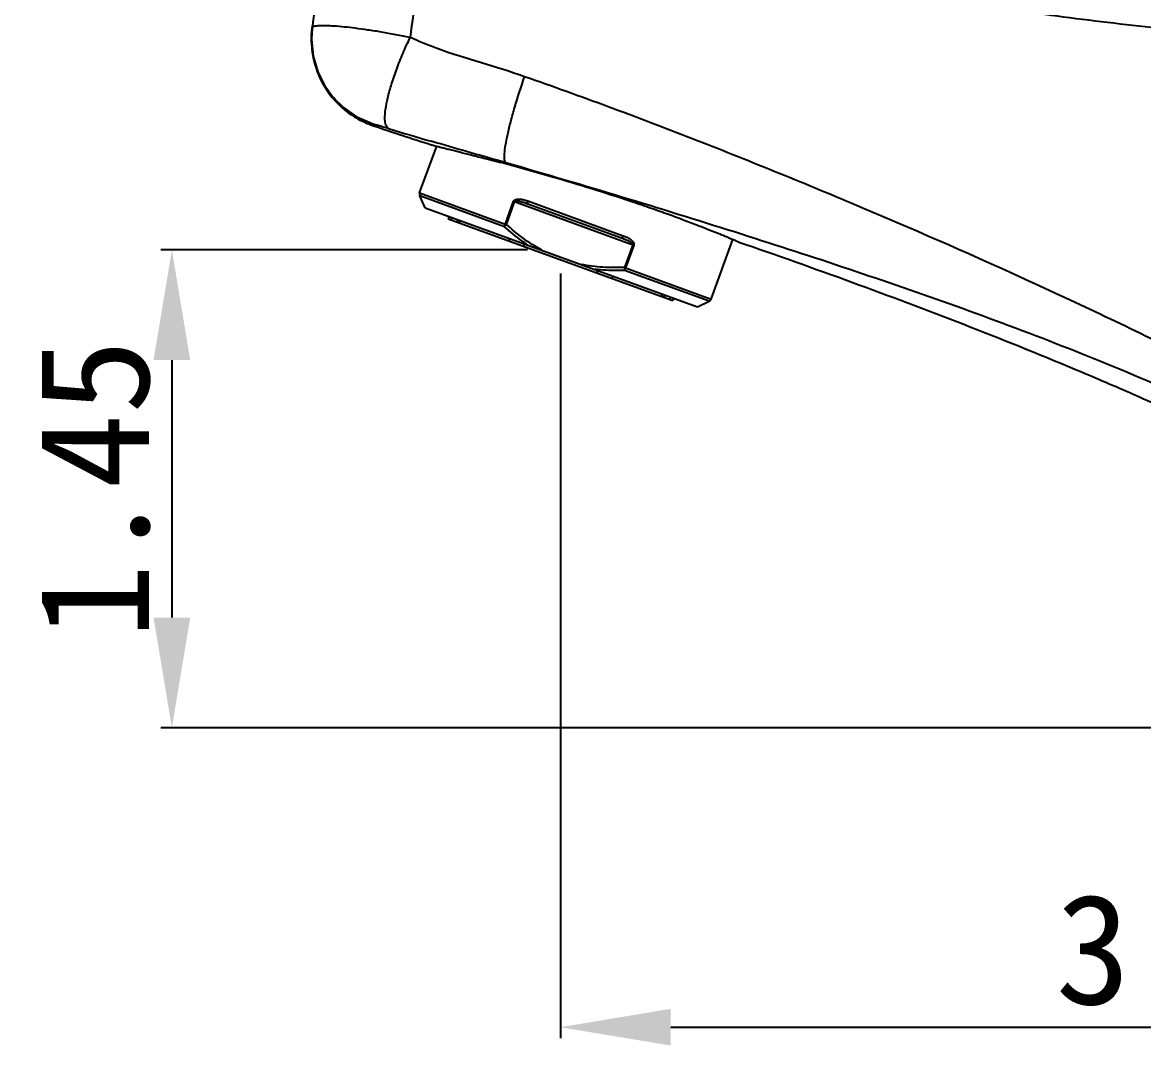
# Model space of a CAD drawing. Header units: millimetres. Extents: x 3495 to 4455, y 26793 to 27144.
# Drawn here: x 4087.1 to 4173.6, y 26981.2 to 27060.1 of the extents above; entities that cross this region are included whole.
import ezdxf

# ---------------------------------------------------------------- set-up
doc = ezdxf.new("R2010")
doc.units = ezdxf.units.MM
doc.styles.get("Standard").update_dxf_attribs({"font": ''})
doc.styles.get('Standard').set_extended_font_data('SimSun')
doc.dimstyles.new('副本 ISO-25-2bei', dxfattribs={"dimscale": 1.7, "dimtxt": 5, "dimasz": 5, "dimexe": 0.5, "dimexo": 0.625, "dimgap": 1, "dimtad": 1, "dimlfac": 0.0393, "dimdsep": 46, "dimtxsty": 'Standard', "dimcen": 2.5, "dimclrd": 1, "dimclre": 1, "dimclrt": 3, "dimadec": 0, "dimazin": 0, "dimtfac": 1, "dimtmove": 0, "dimatfit": 3, "dimfxl": 0, "dimarcsym": 0})

# ---------------------------------------------------------------- blocks, each defined once
blk = doc.blocks.new('*D16')
at = {"color": 1, "lineweight": -2, "transparency": 16777216}
for p, q in [((4126.047, 27042.552), (4097.757, 27042.552)), ((4098.607, 27034.052), (4098.607, 27014.191)), ((4203.456, 27005.691), (4097.757, 27005.691))]:
    blk.add_line(p, q, dxfattribs=at)
at = {"color": 1, "transparency": 16777216}
for points in [[(4097.191, 27034.052), (4100.024, 27034.052), (4098.607, 27042.552)], [(4097.191, 27014.191), (4100.024, 27014.191), (4098.607, 27005.691)]]:
    blk.add_solid(points, dxfattribs=at)
at = {"layer": 'Defpoints', "color": 0, "transparency": 16777216}
for p in [(4127.109, 27042.552), (4098.607, 27005.691), (4204.518, 27005.691)]:
    blk.add_point(p, dxfattribs=at)
at = {"color": 3, "transparency": 16777216, "insert": (4092.657, 27024.121), "char_height": 8.5, "attachment_point": 5, "rotation": 90}
blk.add_mtext('1.45', dxfattribs=at)
blk = doc.blocks.new('*D17')
at = {"color": 1, "lineweight": -2, "transparency": 16777216}
for p, q in [((4128.579, 27040.743), (4128.579, 26981.739)), ((4228.078, 27004.13), (4228.078, 26981.739)), ((4137.079, 26982.589), (4219.578, 26982.589))]:
    blk.add_line(p, q, dxfattribs=at)
at = {"color": 1, "transparency": 16777216}
for points in [[(4137.079, 26984.006), (4137.079, 26981.173), (4128.579, 26982.589)], [(4219.578, 26984.006), (4219.578, 26981.173), (4228.078, 26982.589)]]:
    blk.add_solid(points, dxfattribs=at)
at = {"layer": 'Defpoints', "color": 0, "transparency": 16777216}
for p in [(4128.579, 27041.805), (4228.078, 27005.193), (4228.078, 26982.589)]:
    blk.add_point(p, dxfattribs=at)
at = {"color": 3, "transparency": 16777216, "insert": (4178.328, 26988.539), "char_height": 8.5, "attachment_point": 5}
blk.add_mtext('3.91', dxfattribs=at)

msp = doc.modelspace()

# ---------------------------------------------------------------- linework, layer by layer
for points, knots in [([(4110.726, 27069.946), (4110.62, 27069.104), (4110.514, 27068.26), (4110.407, 27067.418), (4110.407, 27067.418), (4110.088, 27064.894), (4109.77, 27062.369), (4109.453, 27059.844)], [0, 0, 0, 0, 0.5, 0.5, 0.5, 0.5, 1, 1, 1, 1]), ([(4118.176, 27068.229), (4118.077, 27067.454), (4117.978, 27066.68), (4117.879, 27065.906), (4117.879, 27065.906), (4117.582, 27063.587), (4117.286, 27061.267), (4116.99, 27058.948)], [0, 0, 0, 0, 0.5, 0.5, 0.5, 0.5, 1, 1, 1, 1]), ([(4182.9, 27058.892), (4181.602, 27058.967), (4180.306, 27059.074), (4179.011, 27059.195), (4179.011, 27059.195), (4177.717, 27059.316), (4176.424, 27059.45), (4175.132, 27059.592), (4175.132, 27059.592), (4173.84, 27059.732), (4172.549, 27059.879), (4171.258, 27060.034), (4171.258, 27060.034), (4169.967, 27060.187), (4168.677, 27060.349), (4167.389, 27060.516), (4167.389, 27060.516), (4164.81, 27060.85), (4162.236, 27061.21), (4159.664, 27061.587), (4159.664, 27061.587), (4157.092, 27061.964), (4154.523, 27062.358), (4151.955, 27062.76), (4151.955, 27062.76), (4149.386, 27063.16), (4146.82, 27063.567), (4144.252, 27063.975), (4144.252, 27063.975), (4141.686, 27064.383), (4139.119, 27064.791), (4136.552, 27065.198), (4136.552, 27065.198), (4133.984, 27065.604), (4131.417, 27066.009), (4128.848, 27066.404), (4128.848, 27066.404), (4126.278, 27066.8), (4123.707, 27067.187), (4121.15, 27067.648)], [0, 0, 0, 0, 0.1, 0.1, 0.1, 0.1, 0.2, 0.2, 0.2, 0.2, 0.3, 0.3, 0.3, 0.3, 0.4, 0.4, 0.4, 0.4, 0.5, 0.5, 0.5, 0.5, 0.6, 0.6, 0.6, 0.6, 0.7, 0.7, 0.7, 0.7, 0.8, 0.8, 0.8, 0.8, 0.9, 0.9, 0.9, 0.9, 1, 1, 1, 1]), ([(4112.826, 27052.836), (4112.248, 27053.172), (4111.717, 27053.597), (4111.258, 27054.089), (4111.258, 27054.089), (4110.798, 27054.581), (4110.41, 27055.14), (4110.111, 27055.743), (4110.111, 27055.743), (4109.811, 27056.346), (4109.598, 27056.993), (4109.482, 27057.656), (4109.482, 27057.656), (4109.368, 27058.319), (4109.35, 27058.998), (4109.43, 27059.663)], [0, 0, 0, 0, 0.25, 0.25, 0.25, 0.25, 0.5, 0.5, 0.5, 0.5, 0.75, 0.75, 0.75, 0.75, 1, 1, 1, 1]), ([(4109.43, 27059.663), (4109.43, 27059.663), (4109.38, 27058.823), (4109.38, 27058.823), (4109.38, 27058.823), (4109.38, 27058.823), (4109.508, 27057.502), (4109.508, 27057.502), (4109.508, 27057.502), (4109.508, 27057.502), (4109.862, 27056.291), (4109.862, 27056.291), (4109.862, 27056.291), (4109.862, 27056.291), (4110.396, 27055.217), (4110.396, 27055.217), (4110.396, 27055.217), (4110.396, 27055.217), (4111.066, 27054.298), (4111.066, 27054.298), (4111.066, 27054.298), (4111.066, 27054.298), (4111.835, 27053.536), (4111.835, 27053.536), (4111.835, 27053.536), (4111.835, 27053.536), (4112.656, 27052.938), (4112.656, 27052.938)], [0, 0, 0, 0, 0.142857, 0.142857, 0.142857, 0.142857, 0.285714, 0.285714, 0.285714, 0.285714, 0.428571, 0.428571, 0.428571, 0.428571, 0.571429, 0.571429, 0.571429, 0.571429, 0.714286, 0.714286, 0.714286, 0.714286, 0.857143, 0.857143, 0.857143, 0.857143, 1, 1, 1, 1]), ([(4109.408, 27059.356), (4109.408, 27059.361), (4109.404, 27059.366), (4109.398, 27059.366), (4109.398, 27059.366), (4109.393, 27059.366), (4109.388, 27059.361), (4109.388, 27059.356), (4109.388, 27059.356), (4109.388, 27059.351), (4109.393, 27059.346), (4109.398, 27059.346), (4109.398, 27059.346), (4109.404, 27059.346), (4109.408, 27059.351), (4109.408, 27059.356)], [0, 0, 0, 0, 0.25, 0.25, 0.25, 0.25, 0.5, 0.5, 0.5, 0.5, 0.75, 0.75, 0.75, 0.75, 1, 1, 1, 1]), ([(4109.95, 27059.838), (4109.843, 27059.832), (4109.734, 27059.823), (4109.628, 27059.802), (4109.628, 27059.802), (4109.593, 27059.795), (4109.558, 27059.787), (4109.524, 27059.774), (4109.524, 27059.774), (4109.501, 27059.766), (4109.478, 27059.755), (4109.459, 27059.739)], [0, 0, 0, 0, 0.333333, 0.333333, 0.333333, 0.333333, 0.666667, 0.666667, 0.666667, 0.666667, 1, 1, 1, 1]), ([(4116.99, 27058.948), (4116.252, 27059.087), (4115.513, 27059.228), (4114.772, 27059.351), (4114.772, 27059.351), (4114.424, 27059.41), (4114.075, 27059.464), (4113.726, 27059.516), (4113.726, 27059.516), (4113.401, 27059.564), (4113.075, 27059.611), (4112.75, 27059.652), (4112.75, 27059.652), (4112.199, 27059.722), (4111.645, 27059.779), (4111.09, 27059.817), (4111.09, 27059.817), (4110.711, 27059.843), (4110.33, 27059.861), (4109.95, 27059.838)], [0, 0, 0, 0, 0.2, 0.2, 0.2, 0.2, 0.4, 0.4, 0.4, 0.4, 0.6, 0.6, 0.6, 0.6, 0.8, 0.8, 0.8, 0.8, 1, 1, 1, 1]), ([(4115.324, 27051.912), (4115.226, 27051.961), (4115.161, 27052.065), (4115.12, 27052.17), (4115.12, 27052.17), (4115.093, 27052.242), (4115.076, 27052.315), (4115.065, 27052.389), (4115.065, 27052.389), (4115.051, 27052.481), (4115.044, 27052.574), (4115.041, 27052.667), (4115.041, 27052.667), (4115.035, 27052.906), (4115.056, 27053.145), (4115.089, 27053.382), (4115.089, 27053.382), (4115.132, 27053.686), (4115.192, 27053.986), (4115.261, 27054.285), (4115.261, 27054.285), (4115.345, 27054.639), (4115.444, 27054.991), (4115.553, 27055.339), (4115.553, 27055.339), (4115.674, 27055.73), (4115.807, 27056.116), (4115.949, 27056.5), (4115.949, 27056.5), (4116.101, 27056.91), (4116.263, 27057.317), (4116.435, 27057.72), (4116.435, 27057.72), (4116.611, 27058.133), (4116.796, 27058.542), (4116.99, 27058.948)], [0, 0, 0, 0, 0.111111, 0.111111, 0.111111, 0.111111, 0.222222, 0.222222, 0.222222, 0.222222, 0.333333, 0.333333, 0.333333, 0.333333, 0.444444, 0.444444, 0.444444, 0.444444, 0.555556, 0.555556, 0.555556, 0.555556, 0.666667, 0.666667, 0.666667, 0.666667, 0.777778, 0.777778, 0.777778, 0.777778, 0.888889, 0.888889, 0.888889, 0.888889, 1, 1, 1, 1]), ([(4125.812, 27055.916), (4123.61, 27056.688), (4121.34, 27057.26), (4119.147, 27058.059), (4119.147, 27058.059), (4118.416, 27058.325), (4117.694, 27058.617), (4116.99, 27058.948)], [0, 0, 0, 0, 0.5, 0.5, 0.5, 0.5, 1, 1, 1, 1]), ([(4124.365, 27049.269), (4124.339, 27049.292), (4124.322, 27049.324), (4124.309, 27049.357), (4124.309, 27049.357), (4124.29, 27049.403), (4124.28, 27049.452), (4124.273, 27049.501), (4124.273, 27049.501), (4124.252, 27049.652), (4124.256, 27049.806), (4124.267, 27049.959), (4124.267, 27049.959), (4124.282, 27050.182), (4124.312, 27050.404), (4124.346, 27050.624), (4124.346, 27050.624), (4124.391, 27050.907), (4124.448, 27051.189), (4124.508, 27051.47), (4124.508, 27051.47), (4124.582, 27051.802), (4124.661, 27052.133), (4124.747, 27052.462), (4124.747, 27052.462), (4124.843, 27052.831), (4124.946, 27053.198), (4125.053, 27053.563), (4125.053, 27053.563), (4125.285, 27054.354), (4125.54, 27055.138), (4125.814, 27055.915)], [0, 0, 0, 0, 0.125, 0.125, 0.125, 0.125, 0.25, 0.25, 0.25, 0.25, 0.375, 0.375, 0.375, 0.375, 0.5, 0.5, 0.5, 0.5, 0.625, 0.625, 0.625, 0.625, 0.75, 0.75, 0.75, 0.75, 0.875, 0.875, 0.875, 0.875, 1, 1, 1, 1]), ([(4176.392, 27034.577), (4172.294, 27036.626), (4168.151, 27038.585), (4163.981, 27040.482), (4163.981, 27040.482), (4159.814, 27042.377), (4155.618, 27044.211), (4151.4, 27045.989), (4151.4, 27045.989), (4149.291, 27046.877), (4147.177, 27047.752), (4145.057, 27048.613), (4145.057, 27048.613), (4142.938, 27049.474), (4140.813, 27050.322), (4138.682, 27051.152), (4138.682, 27051.152), (4136.551, 27051.983), (4134.413, 27052.796), (4132.268, 27053.59), (4132.268, 27053.59), (4130.123, 27054.384), (4127.97, 27055.159), (4125.812, 27055.916)], [0, 0, 0, 0, 0.166667, 0.166667, 0.166667, 0.166667, 0.333333, 0.333333, 0.333333, 0.333333, 0.5, 0.5, 0.5, 0.5, 0.666667, 0.666667, 0.666667, 0.666667, 0.833333, 0.833333, 0.833333, 0.833333, 1, 1, 1, 1]), ([(4113.794, 27052.267), (4113.794, 27052.267), (4114.023, 27052.182), (4114.023, 27052.182), (4114.023, 27052.182), (4114.023, 27052.182), (4114.089, 27052.158), (4114.089, 27052.158)], [0, 0, 0, 0, 0.5, 0.5, 0.5, 0.5, 1, 1, 1, 1]), ([(4114.196, 27052.227), (4114.214, 27052.217), (4114.231, 27052.206), (4114.248, 27052.195), (4114.248, 27052.195), (4114.259, 27052.187), (4114.27, 27052.179), (4114.28, 27052.171), (4114.28, 27052.171), (4114.288, 27052.165), (4114.294, 27052.159), (4114.301, 27052.153), (4114.301, 27052.153), (4114.306, 27052.149), (4114.31, 27052.146), (4114.313, 27052.14), (4114.313, 27052.14), (4114.314, 27052.137), (4114.315, 27052.133), (4114.314, 27052.131), (4114.314, 27052.131), (4114.312, 27052.128), (4114.309, 27052.127), (4114.305, 27052.126), (4114.305, 27052.126), (4114.3, 27052.124), (4114.294, 27052.123), (4114.289, 27052.123), (4114.289, 27052.123), (4114.282, 27052.123), (4114.274, 27052.123), (4114.267, 27052.124), (4114.267, 27052.124), (4114.249, 27052.126), (4114.23, 27052.128), (4114.212, 27052.132), (4114.212, 27052.132), (4114.193, 27052.135), (4114.174, 27052.139), (4114.155, 27052.143), (4114.155, 27052.143), (4114.132, 27052.148), (4114.111, 27052.152), (4114.089, 27052.158)], [0, 0, 0, 0, 0.090909, 0.090909, 0.090909, 0.090909, 0.181818, 0.181818, 0.181818, 0.181818, 0.272727, 0.272727, 0.272727, 0.272727, 0.363636, 0.363636, 0.363636, 0.363636, 0.454545, 0.454545, 0.454545, 0.454545, 0.545455, 0.545455, 0.545455, 0.545455, 0.636364, 0.636364, 0.636364, 0.636364, 0.727273, 0.727273, 0.727273, 0.727273, 0.818182, 0.818182, 0.818182, 0.818182, 0.909091, 0.909091, 0.909091, 0.909091, 1, 1, 1, 1]), ([(4115.324, 27051.912), (4115.187, 27051.953), (4115.059, 27051.991), (4114.914, 27052.034), (4114.914, 27052.034), (4114.787, 27052.071), (4114.646, 27052.112), (4114.554, 27052.138), (4114.554, 27052.138), (4114.485, 27052.158), (4114.444, 27052.17), (4114.285, 27052.212), (4114.285, 27052.212), (4114.234, 27052.226), (4114.17, 27052.242), (4114.196, 27052.227)], [0, 0, 0, 0, 0.25, 0.25, 0.25, 0.25, 0.5, 0.5, 0.5, 0.5, 0.75, 0.75, 0.75, 0.75, 1, 1, 1, 1]), ([(4118.546, 27050.689), (4118.547, 27050.691), (4118.549, 27050.689), (4118.552, 27050.688), (4118.552, 27050.688), (4118.558, 27050.684), (4118.563, 27050.684), (4118.568, 27050.683), (4118.568, 27050.683), (4118.578, 27050.682), (4118.587, 27050.679), (4118.597, 27050.675), (4118.597, 27050.675), (4118.611, 27050.671), (4118.624, 27050.668), (4118.637, 27050.664), (4118.637, 27050.664), (4118.655, 27050.66), (4118.671, 27050.656), (4118.689, 27050.651), (4118.689, 27050.651), (4118.71, 27050.645), (4118.73, 27050.64), (4118.752, 27050.634), (4118.752, 27050.634), (4118.804, 27050.62), (4118.858, 27050.607), (4118.911, 27050.593), (4118.911, 27050.593), (4118.979, 27050.575), (4119.047, 27050.557), (4119.114, 27050.539), (4119.114, 27050.539), (4119.197, 27050.517), (4119.28, 27050.496), (4119.362, 27050.474), (4119.362, 27050.474), (4119.459, 27050.449), (4119.555, 27050.424), (4119.653, 27050.399), (4119.653, 27050.399), (4119.763, 27050.37), (4119.874, 27050.341), (4119.984, 27050.313), (4119.984, 27050.313), (4120.245, 27050.246), (4120.507, 27050.178), (4120.769, 27050.113), (4120.769, 27050.113), (4121.079, 27050.034), (4121.391, 27049.955), (4121.703, 27049.876), (4121.703, 27049.876), (4122.058, 27049.786), (4122.415, 27049.696), (4122.77, 27049.605), (4122.77, 27049.605), (4123.166, 27049.504), (4123.561, 27049.402), (4123.956, 27049.299)], [0, 0, 0, 0, 0.066667, 0.066667, 0.066667, 0.066667, 0.133333, 0.133333, 0.133333, 0.133333, 0.2, 0.2, 0.2, 0.2, 0.266667, 0.266667, 0.266667, 0.266667, 0.333333, 0.333333, 0.333333, 0.333333, 0.4, 0.4, 0.4, 0.4, 0.466667, 0.466667, 0.466667, 0.466667, 0.533333, 0.533333, 0.533333, 0.533333, 0.6, 0.6, 0.6, 0.6, 0.666667, 0.666667, 0.666667, 0.666667, 0.733333, 0.733333, 0.733333, 0.733333, 0.8, 0.8, 0.8, 0.8, 0.866667, 0.866667, 0.866667, 0.866667, 0.933333, 0.933333, 0.933333, 0.933333, 1, 1, 1, 1]), ([(4125.075, 27049.002), (4126.039, 27048.742), (4127, 27048.474), (4127.959, 27048.197), (4127.959, 27048.197), (4128.975, 27047.903), (4129.988, 27047.6), (4130.999, 27047.286), (4130.999, 27047.286), (4132.001, 27046.974), (4132.999, 27046.653), (4133.994, 27046.32), (4133.994, 27046.32), (4134.468, 27046.161), (4134.941, 27046), (4135.413, 27045.835), (4135.413, 27045.835), (4135.859, 27045.681), (4136.305, 27045.523), (4136.748, 27045.363), (4136.748, 27045.363), (4137.16, 27045.215), (4137.57, 27045.064), (4137.98, 27044.911), (4137.98, 27044.911), (4138.349, 27044.773), (4138.718, 27044.634), (4139.086, 27044.492), (4139.086, 27044.492), (4139.408, 27044.367), (4139.73, 27044.241), (4140.05, 27044.113), (4140.05, 27044.113), (4140.321, 27044.006), (4140.591, 27043.897), (4140.86, 27043.786), (4140.86, 27043.786), (4140.974, 27043.74), (4141.088, 27043.693), (4141.202, 27043.646), (4141.202, 27043.646), (4141.302, 27043.604), (4141.401, 27043.563), (4141.501, 27043.521), (4141.501, 27043.521), (4141.587, 27043.485), (4141.672, 27043.45), (4141.756, 27043.414), (4141.756, 27043.414), (4141.826, 27043.384), (4141.897, 27043.355), (4141.967, 27043.325), (4141.967, 27043.325), (4142.021, 27043.301), (4142.075, 27043.278), (4142.13, 27043.254), (4142.13, 27043.254), (4142.152, 27043.245), (4142.173, 27043.236), (4142.195, 27043.227), (4142.195, 27043.227), (4142.212, 27043.22), (4142.23, 27043.211), (4142.247, 27043.204), (4142.247, 27043.204), (4142.261, 27043.199), (4142.275, 27043.193), (4142.289, 27043.186), (4142.289, 27043.186), (4142.299, 27043.181), (4142.31, 27043.176), (4142.318, 27043.174), (4142.318, 27043.174), (4142.324, 27043.172), (4142.329, 27043.172), (4142.336, 27043.166), (4142.336, 27043.166), (4142.339, 27043.164), (4142.341, 27043.161), (4142.342, 27043.163)], [0, 0, 0, 0, 0.05, 0.05, 0.05, 0.05, 0.1, 0.1, 0.1, 0.1, 0.15, 0.15, 0.15, 0.15, 0.2, 0.2, 0.2, 0.2, 0.25, 0.25, 0.25, 0.25, 0.3, 0.3, 0.3, 0.3, 0.35, 0.35, 0.35, 0.35, 0.4, 0.4, 0.4, 0.4, 0.45, 0.45, 0.45, 0.45, 0.5, 0.5, 0.5, 0.5, 0.55, 0.55, 0.55, 0.55, 0.6, 0.6, 0.6, 0.6, 0.65, 0.65, 0.65, 0.65, 0.7, 0.7, 0.7, 0.7, 0.75, 0.75, 0.75, 0.75, 0.8, 0.8, 0.8, 0.8, 0.85, 0.85, 0.85, 0.85, 0.9, 0.9, 0.9, 0.9, 0.95, 0.95, 0.95, 0.95, 1, 1, 1, 1]), ([(4124.965, 27046.303), (4124.974, 27046.327), (4124.988, 27046.35), (4125.005, 27046.368), (4125.005, 27046.368), (4125.023, 27046.387), (4125.044, 27046.402), (4125.065, 27046.414), (4125.065, 27046.414), (4125.087, 27046.427), (4125.109, 27046.436), (4125.133, 27046.444), (4125.133, 27046.444), (4125.156, 27046.452), (4125.18, 27046.458), (4125.204, 27046.463), (4125.204, 27046.463), (4125.251, 27046.472), (4125.299, 27046.476), (4125.349, 27046.476), (4125.349, 27046.476), (4125.397, 27046.477), (4125.445, 27046.474), (4125.493, 27046.469), (4125.493, 27046.469), (4125.541, 27046.464), (4125.589, 27046.457), (4125.636, 27046.448), (4125.636, 27046.448), (4125.684, 27046.439), (4125.732, 27046.428), (4125.778, 27046.417), (4125.778, 27046.417), (4125.873, 27046.393), (4125.966, 27046.363), (4126.057, 27046.33)], [0, 0, 0, 0, 0.111111, 0.111111, 0.111111, 0.111111, 0.222222, 0.222222, 0.222222, 0.222222, 0.333333, 0.333333, 0.333333, 0.333333, 0.444444, 0.444444, 0.444444, 0.444444, 0.555556, 0.555556, 0.555556, 0.555556, 0.666667, 0.666667, 0.666667, 0.666667, 0.777778, 0.777778, 0.777778, 0.777778, 0.888889, 0.888889, 0.888889, 0.888889, 1, 1, 1, 1]), ([(4125.042, 27046.275), (4125.045, 27046.286), (4125.054, 27046.294), (4125.063, 27046.301), (4125.063, 27046.301), (4125.072, 27046.307), (4125.082, 27046.311), (4125.093, 27046.315), (4125.093, 27046.315), (4125.103, 27046.318), (4125.114, 27046.32), (4125.125, 27046.322), (4125.125, 27046.322), (4125.136, 27046.324), (4125.147, 27046.325), (4125.157, 27046.326), (4125.157, 27046.326), (4125.179, 27046.328), (4125.201, 27046.328), (4125.223, 27046.327), (4125.223, 27046.327), (4125.245, 27046.326), (4125.267, 27046.325), (4125.289, 27046.322), (4125.289, 27046.322), (4125.332, 27046.318), (4125.375, 27046.311), (4125.418, 27046.303), (4125.418, 27046.303), (4125.462, 27046.296), (4125.505, 27046.286), (4125.547, 27046.276), (4125.547, 27046.276), (4125.589, 27046.266), (4125.632, 27046.254), (4125.674, 27046.242), (4125.674, 27046.242), (4125.717, 27046.231), (4125.759, 27046.218), (4125.801, 27046.205), (4125.801, 27046.205), (4125.884, 27046.178), (4125.968, 27046.15), (4126.051, 27046.12)], [0, 0, 0, 0, 0.090909, 0.090909, 0.090909, 0.090909, 0.181818, 0.181818, 0.181818, 0.181818, 0.272727, 0.272727, 0.272727, 0.272727, 0.363636, 0.363636, 0.363636, 0.363636, 0.454545, 0.454545, 0.454545, 0.454545, 0.545455, 0.545455, 0.545455, 0.545455, 0.636364, 0.636364, 0.636364, 0.636364, 0.727273, 0.727273, 0.727273, 0.727273, 0.818182, 0.818182, 0.818182, 0.818182, 0.909091, 0.909091, 0.909091, 0.909091, 1, 1, 1, 1]), ([(4126.057, 27046.33), (4126.049, 27046.306), (4126.041, 27046.281), (4126.036, 27046.256), (4126.036, 27046.256), (4126.032, 27046.235), (4126.028, 27046.212), (4126.027, 27046.191), (4126.027, 27046.191), (4126.027, 27046.182), (4126.027, 27046.173), (4126.028, 27046.164), (4126.028, 27046.164), (4126.029, 27046.157), (4126.03, 27046.15), (4126.032, 27046.143), (4126.032, 27046.143), (4126.036, 27046.134), (4126.041, 27046.124), (4126.051, 27046.12)], [0, 0, 0, 0, 0.2, 0.2, 0.2, 0.2, 0.4, 0.4, 0.4, 0.4, 0.6, 0.6, 0.6, 0.6, 0.8, 0.8, 0.8, 0.8, 1, 1, 1, 1]), ([(4124.324, 27044.546), (4124.308, 27044.511), (4124.296, 27044.475), (4124.285, 27044.438), (4124.285, 27044.438), (4124.277, 27044.406), (4124.27, 27044.374), (4124.268, 27044.341)], [0, 0, 0, 0, 0.5, 0.5, 0.5, 0.5, 1, 1, 1, 1]), ([(4124.268, 27044.341), (4124.284, 27044.366), (4124.302, 27044.391), (4124.321, 27044.416), (4124.321, 27044.416), (4124.343, 27044.446), (4124.366, 27044.476), (4124.39, 27044.505)], [0, 0, 0, 0, 0.5, 0.5, 0.5, 0.5, 1, 1, 1, 1]), ([(4127.109, 27042.552), (4126.618, 27042.82), (4126.148, 27043.124), (4125.697, 27043.456), (4125.697, 27043.456), (4125.246, 27043.788), (4124.817, 27044.148), (4124.405, 27044.526)], [0, 0, 0, 0, 0.5, 0.5, 0.5, 0.5, 1, 1, 1, 1]), ([(4126.064, 27042.932), (4125.905, 27043.037), (4125.749, 27043.146), (4125.595, 27043.258), (4125.595, 27043.258), (4125.132, 27043.593), (4124.691, 27043.957), (4124.268, 27044.341)], [0, 0, 0, 0, 0.5, 0.5, 0.5, 0.5, 1, 1, 1, 1]), ([(4133.421, 27043.651), (4133.412, 27043.627), (4133.402, 27043.603), (4133.39, 27043.581), (4133.39, 27043.581), (4133.379, 27043.561), (4133.368, 27043.542), (4133.354, 27043.524), (4133.354, 27043.524), (4133.348, 27043.518), (4133.343, 27043.511), (4133.337, 27043.505), (4133.337, 27043.505), (4133.331, 27043.5), (4133.326, 27043.495), (4133.319, 27043.491), (4133.319, 27043.491), (4133.311, 27043.486), (4133.3, 27043.482), (4133.291, 27043.485)], [0, 0, 0, 0, 0.2, 0.2, 0.2, 0.2, 0.4, 0.4, 0.4, 0.4, 0.6, 0.6, 0.6, 0.6, 0.8, 0.8, 0.8, 0.8, 1, 1, 1, 1]), ([(4133.421, 27043.651), (4133.512, 27043.618), (4133.603, 27043.58), (4133.691, 27043.538), (4133.691, 27043.538), (4133.734, 27043.517), (4133.777, 27043.495), (4133.82, 27043.47), (4133.82, 27043.47), (4133.862, 27043.447), (4133.903, 27043.421), (4133.943, 27043.395), (4133.943, 27043.395), (4133.982, 27043.367), (4134.021, 27043.338), (4134.058, 27043.307), (4134.058, 27043.307), (4134.095, 27043.275), (4134.129, 27043.241), (4134.16, 27043.204), (4134.16, 27043.204), (4134.175, 27043.185), (4134.189, 27043.165), (4134.203, 27043.144), (4134.203, 27043.144), (4134.215, 27043.123), (4134.227, 27043.101), (4134.235, 27043.077), (4134.235, 27043.077), (4134.244, 27043.054), (4134.25, 27043.029), (4134.252, 27043.004), (4134.252, 27043.004), (4134.252, 27042.979), (4134.249, 27042.952), (4134.241, 27042.928)], [0, 0, 0, 0, 0.111111, 0.111111, 0.111111, 0.111111, 0.222222, 0.222222, 0.222222, 0.222222, 0.333333, 0.333333, 0.333333, 0.333333, 0.444444, 0.444444, 0.444444, 0.444444, 0.555556, 0.555556, 0.555556, 0.555556, 0.666667, 0.666667, 0.666667, 0.666667, 0.777778, 0.777778, 0.777778, 0.777778, 0.888889, 0.888889, 0.888889, 0.888889, 1, 1, 1, 1]), ([(4175.335, 27031.799), (4169.991, 27034.13), (4164.55, 27036.237), (4159.062, 27038.208), (4159.062, 27038.208), (4153.59, 27040.173), (4148.072, 27042.002), (4142.532, 27043.763)], [0, 0, 0, 0, 0.5, 0.5, 0.5, 0.5, 1, 1, 1, 1]), ([(4133.291, 27043.485), (4133.373, 27043.456), (4133.456, 27043.424), (4133.537, 27043.39), (4133.537, 27043.39), (4133.578, 27043.373), (4133.618, 27043.356), (4133.658, 27043.338), (4133.658, 27043.338), (4133.697, 27043.319), (4133.737, 27043.301), (4133.776, 27043.281), (4133.776, 27043.281), (4133.816, 27043.262), (4133.854, 27043.241), (4133.893, 27043.22), (4133.893, 27043.22), (4133.931, 27043.198), (4133.968, 27043.176), (4134.005, 27043.151), (4134.005, 27043.151), (4134.023, 27043.139), (4134.041, 27043.126), (4134.058, 27043.112), (4134.058, 27043.112), (4134.075, 27043.099), (4134.092, 27043.085), (4134.108, 27043.07), (4134.108, 27043.07), (4134.115, 27043.062), (4134.123, 27043.054), (4134.13, 27043.046), (4134.13, 27043.046), (4134.138, 27043.038), (4134.144, 27043.028), (4134.15, 27043.019), (4134.15, 27043.019), (4134.156, 27043.01), (4134.161, 27043), (4134.164, 27042.989), (4134.164, 27042.989), (4134.167, 27042.979), (4134.167, 27042.966), (4134.164, 27042.956)], [0, 0, 0, 0, 0.090909, 0.090909, 0.090909, 0.090909, 0.181818, 0.181818, 0.181818, 0.181818, 0.272727, 0.272727, 0.272727, 0.272727, 0.363636, 0.363636, 0.363636, 0.363636, 0.454545, 0.454545, 0.454545, 0.454545, 0.545455, 0.545455, 0.545455, 0.545455, 0.636364, 0.636364, 0.636364, 0.636364, 0.727273, 0.727273, 0.727273, 0.727273, 0.818182, 0.818182, 0.818182, 0.818182, 0.909091, 0.909091, 0.909091, 0.909091, 1, 1, 1, 1]), ([(4142.342, 27043.163), (4145.254, 27042.161), (4148.156, 27041.129), (4151.047, 27040.07), (4151.047, 27040.07), (4153.936, 27039.014), (4156.816, 27037.93), (4159.682, 27036.815), (4159.682, 27036.815), (4162.549, 27035.7), (4165.404, 27034.553), (4168.24, 27033.364), (4168.24, 27033.364), (4169.661, 27032.768), (4171.078, 27032.162), (4172.489, 27031.543), (4172.489, 27031.543), (4173.903, 27030.923), (4175.312, 27030.292), (4176.716, 27029.648), (4176.716, 27029.648), (4178.124, 27029.004), (4179.527, 27028.347), (4180.92, 27027.669), (4180.92, 27027.669), (4182.313, 27026.992), (4183.695, 27026.292), (4185.059, 27025.556), (4185.059, 27025.556), (4186.418, 27024.823), (4187.759, 27024.054), (4189.069, 27023.235), (4189.069, 27023.235), (4190.375, 27022.419), (4191.651, 27021.553), (4192.884, 27020.629), (4192.884, 27020.629), (4194.12, 27019.702), (4195.313, 27018.715), (4196.443, 27017.66), (4196.443, 27017.66), (4197.576, 27016.601), (4198.647, 27015.473), (4199.624, 27014.268), (4199.624, 27014.268), (4200.602, 27013.06), (4201.487, 27011.774), (4202.233, 27010.409), (4202.233, 27010.409), (4202.989, 27009.026), (4203.604, 27007.562), (4204.039, 27006.052)], [0, 0, 0, 0, 0.076923, 0.076923, 0.076923, 0.076923, 0.153846, 0.153846, 0.153846, 0.153846, 0.230769, 0.230769, 0.230769, 0.230769, 0.307692, 0.307692, 0.307692, 0.307692, 0.384615, 0.384615, 0.384615, 0.384615, 0.461538, 0.461538, 0.461538, 0.461538, 0.538462, 0.538462, 0.538462, 0.538462, 0.615385, 0.615385, 0.615385, 0.615385, 0.692308, 0.692308, 0.692308, 0.692308, 0.769231, 0.769231, 0.769231, 0.769231, 0.846154, 0.846154, 0.846154, 0.846154, 0.923077, 0.923077, 0.923077, 0.923077, 1, 1, 1, 1]), ([(4128.589, 27041.805), (4128.589, 27041.81), (4128.585, 27041.814), (4128.579, 27041.814), (4128.579, 27041.814), (4128.574, 27041.814), (4128.569, 27041.81), (4128.569, 27041.805), (4128.569, 27041.805), (4128.569, 27041.8), (4128.574, 27041.795), (4128.579, 27041.795), (4128.579, 27041.795), (4128.585, 27041.795), (4128.589, 27041.8), (4128.589, 27041.805)], [0, 0, 0, 0, 0.25, 0.25, 0.25, 0.25, 0.5, 0.5, 0.5, 0.5, 0.75, 0.75, 0.75, 0.75, 1, 1, 1, 1]), ([(4128.589, 27041.805), (4128.589, 27041.81), (4128.585, 27041.814), (4128.579, 27041.814), (4128.579, 27041.814), (4128.574, 27041.814), (4128.569, 27041.81), (4128.569, 27041.805), (4128.569, 27041.805), (4128.569, 27041.8), (4128.574, 27041.795), (4128.579, 27041.795), (4128.579, 27041.795), (4128.585, 27041.795), (4128.589, 27041.8), (4128.589, 27041.805)], [0, 0, 0, 0, 0.25, 0.25, 0.25, 0.25, 0.5, 0.5, 0.5, 0.5, 0.75, 0.75, 0.75, 0.75, 1, 1, 1, 1]), ([(4133.526, 27041.207), (4132.968, 27041.181), (4132.408, 27041.183), (4131.849, 27041.218), (4131.849, 27041.218), (4131.29, 27041.253), (4130.734, 27041.322), (4130.186, 27041.432)], [0, 0, 0, 0, 0.5, 0.5, 0.5, 0.5, 1, 1, 1, 1]), ([(4133.514, 27040.977), (4133.323, 27040.969), (4133.133, 27040.965), (4132.942, 27040.964), (4132.942, 27040.964), (4132.371, 27040.962), (4131.798, 27040.988), (4131.23, 27041.052)], [0, 0, 0, 0, 0.5, 0.5, 0.5, 0.5, 1, 1, 1, 1]), ([(4133.525, 27041.181), (4133.524, 27041.143), (4133.523, 27041.106), (4133.52, 27041.068), (4133.52, 27041.068), (4133.519, 27041.038), (4133.516, 27041.008), (4133.513, 27040.977)], [0, 0, 0, 0, 0.5, 0.5, 0.5, 0.5, 1, 1, 1, 1]), ([(4133.513, 27040.977), (4133.532, 27041.004), (4133.548, 27041.033), (4133.562, 27041.063), (4133.562, 27041.063), (4133.578, 27041.097), (4133.591, 27041.133), (4133.602, 27041.17)], [0, 0, 0, 0, 0.5, 0.5, 0.5, 0.5, 1, 1, 1, 1])]:
    msp.add_open_spline(points, degree=3, knots=knots)
for points in [[(4109.392, 27059.277), (4109.371, 27059.003), (4109.367, 27058.729), (4109.379, 27058.456)], [(4109.405, 27059.435), (4109.4, 27059.383), (4109.395, 27059.33), (4109.392, 27059.277)], [(4109.41, 27059.483), (4109.41, 27059.483), (4109.405, 27059.435), (4109.405, 27059.435)], [(4109.415, 27059.534), (4109.414, 27059.517), (4109.412, 27059.5), (4109.41, 27059.483)], [(4109.43, 27059.663), (4109.43, 27059.663), (4109.434, 27059.699), (4109.434, 27059.699)], [(4109.453, 27059.844), (4109.453, 27059.844), (4109.434, 27059.699), (4109.434, 27059.699)], [(4109.459, 27059.739), (4109.448, 27059.73), (4109.436, 27059.715), (4109.434, 27059.699)], [(4109.453, 27059.843), (4109.453, 27059.843), (4109.454, 27059.855), (4109.454, 27059.855)], [(4109.453, 27059.844), (4109.453, 27059.844), (4109.453, 27059.845), (4109.453, 27059.845)], [(4109.453, 27059.843), (4109.453, 27059.843), (4109.453, 27059.844), (4109.453, 27059.844)], [(4109.379, 27058.456), (4109.392, 27058.166), (4109.423, 27057.877), (4109.471, 27057.59)], [(4109.471, 27057.59), (4109.488, 27057.491), (4109.507, 27057.392), (4109.528, 27057.294)], [(4109.528, 27057.294), (4109.909, 27055.524), (4110.961, 27053.972), (4112.465, 27052.964)], [(4112.465, 27052.964), (4112.57, 27052.894), (4112.676, 27052.826), (4112.785, 27052.762)], [(4112.656, 27052.938), (4112.656, 27052.938), (4112.826, 27052.836), (4112.826, 27052.836)], [(4112.785, 27052.762), (4112.804, 27052.751), (4112.821, 27052.74), (4112.839, 27052.73)], [(4112.88, 27052.804), (4112.88, 27052.804), (4112.826, 27052.836), (4112.826, 27052.836)], [(4112.88, 27052.804), (4112.88, 27052.804), (4112.826, 27052.836), (4112.826, 27052.836)], [(4112.839, 27052.73), (4113.145, 27052.551), (4113.464, 27052.397), (4113.794, 27052.267)], [(4114.196, 27052.227), (4114.196, 27052.227), (4112.88, 27052.804), (4112.88, 27052.804)], [(4113.794, 27052.267), (4113.794, 27052.267), (4114.089, 27052.158), (4114.089, 27052.158)], [(4113.794, 27052.267), (4113.842, 27052.248), (4113.891, 27052.229), (4113.94, 27052.211)], [(4113.94, 27052.211), (4113.959, 27052.204), (4113.978, 27052.197), (4113.997, 27052.191)], [(4113.997, 27052.191), (4114.027, 27052.18), (4114.057, 27052.169), (4114.088, 27052.158)], [(4114.089, 27052.158), (4114.089, 27052.158), (4114.088, 27052.158), (4114.088, 27052.158)], [(4114.088, 27052.158), (4114.088, 27052.158), (4114.165, 27052.133), (4114.165, 27052.133)], [(4114.165, 27052.133), (4115.619, 27051.635), (4117.079, 27051.153), (4118.546, 27050.689)], [(4115.324, 27051.912), (4116.42, 27051.581), (4117.518, 27051.254), (4118.617, 27050.933)], [(4117.715, 27046.95), (4117.715, 27046.95), (4119.03, 27050.561), (4119.03, 27050.561)], [(4117.715, 27046.95), (4117.715, 27046.95), (4119.03, 27050.561), (4119.03, 27050.561)], [(4118.98, 27050.826), (4118.98, 27050.826), (4118.617, 27050.933), (4118.617, 27050.933)], [(4124.366, 27049.269), (4122.571, 27049.79), (4120.774, 27050.303), (4118.98, 27050.826)], [(4125.075, 27049.002), (4124.703, 27049.102), (4124.329, 27049.201), (4123.956, 27049.299)], [(4124.366, 27049.269), (4124.602, 27049.18), (4124.838, 27049.091), (4125.075, 27049.002)], [(4125.092, 27049.058), (4125.092, 27049.058), (4124.366, 27049.269), (4124.366, 27049.269)], [(4142.532, 27043.763), (4136.742, 27045.603), (4130.928, 27047.368), (4125.092, 27049.058)], [(4117.715, 27046.95), (4117.688, 27046.876), (4117.692, 27046.793), (4117.725, 27046.722)], [(4117.715, 27046.95), (4117.715, 27046.95), (4124.324, 27044.546), (4124.324, 27044.546)], [(4118.15, 27045.811), (4118.15, 27045.811), (4117.725, 27046.722), (4117.725, 27046.722)], [(4124.268, 27044.341), (4124.268, 27044.341), (4117.725, 27046.722), (4117.725, 27046.722)], [(4124.327, 27044.554), (4124.327, 27044.554), (4124.965, 27046.303), (4124.965, 27046.303)], [(4124.405, 27044.526), (4124.405, 27044.526), (4125.042, 27046.275), (4125.042, 27046.275)], [(4124.965, 27046.303), (4124.965, 27046.303), (4134.241, 27042.928), (4134.241, 27042.928)], [(4126.057, 27046.33), (4126.057, 27046.33), (4133.421, 27043.651), (4133.421, 27043.651)], [(4118.15, 27045.811), (4118.15, 27045.811), (4139.145, 27038.172), (4139.145, 27038.172)], [(4126.051, 27046.12), (4126.051, 27046.12), (4133.291, 27043.485), (4133.291, 27043.485)], [(4119.978, 27045.146), (4119.978, 27045.146), (4119.909, 27044.959), (4119.909, 27044.959)], [(4119.909, 27044.959), (4119.909, 27044.959), (4137.249, 27038.65), (4137.249, 27038.65)], [(4120.19, 27045.069), (4120.19, 27045.069), (4120.129, 27044.88), (4120.129, 27044.88)], [(4120.614, 27044.703), (4120.614, 27044.703), (4120.677, 27044.891), (4120.677, 27044.891)], [(4120.789, 27044.64), (4120.789, 27044.64), (4120.857, 27044.827), (4120.857, 27044.827)], [(4124.327, 27044.554), (4124.326, 27044.551), (4124.326, 27044.548), (4124.324, 27044.546)], [(4124.324, 27044.546), (4124.346, 27044.532), (4124.367, 27044.518), (4124.39, 27044.505)], [(4124.405, 27044.526), (4124.405, 27044.526), (4124.327, 27044.554), (4124.327, 27044.554)], [(4124.39, 27044.505), (4124.395, 27044.512), (4124.4, 27044.518), (4124.405, 27044.526)], [(4124.651, 27043.446), (4124.651, 27043.446), (4124.588, 27043.257), (4124.588, 27043.257)], [(4125.761, 27042.83), (4125.761, 27042.83), (4125.83, 27043.017), (4125.83, 27043.017)], [(4134.164, 27042.956), (4134.164, 27042.956), (4133.526, 27041.207), (4133.526, 27041.207)], [(4134.241, 27042.928), (4134.241, 27042.928), (4133.603, 27041.179), (4133.603, 27041.179)], [(4140.21, 27038.765), (4140.21, 27038.765), (4141.883, 27043.359), (4141.883, 27043.359)], [(4140.21, 27038.765), (4140.21, 27038.765), (4141.883, 27043.359), (4141.883, 27043.359)], [(4133.526, 27041.207), (4133.525, 27041.198), (4133.525, 27041.19), (4133.525, 27041.181)], [(4133.525, 27041.181), (4133.55, 27041.177), (4133.576, 27041.173), (4133.602, 27041.17)], [(4133.526, 27041.207), (4133.526, 27041.207), (4133.603, 27041.179), (4133.603, 27041.179)], [(4133.602, 27041.17), (4133.602, 27041.173), (4133.603, 27041.176), (4133.603, 27041.179)], [(4133.602, 27041.17), (4133.602, 27041.17), (4140.21, 27038.765), (4140.21, 27038.765)], [(4131.453, 27040.971), (4131.453, 27040.971), (4131.385, 27040.784), (4131.385, 27040.784)], [(4132.559, 27040.357), (4132.559, 27040.357), (4132.632, 27040.542), (4132.632, 27040.542)], [(4140.055, 27038.596), (4140.055, 27038.596), (4133.514, 27040.977), (4133.514, 27040.977)], [(4136.364, 27038.972), (4136.364, 27038.972), (4136.432, 27039.159), (4136.432, 27039.159)], [(4136.611, 27039.094), (4136.611, 27039.094), (4136.539, 27038.909), (4136.539, 27038.909)], [(4137.026, 27038.732), (4137.026, 27038.732), (4137.101, 27038.916), (4137.101, 27038.916)], [(4137.317, 27038.837), (4137.317, 27038.837), (4137.249, 27038.65), (4137.249, 27038.65)], [(4139.145, 27038.172), (4139.145, 27038.172), (4140.055, 27038.596), (4140.055, 27038.596)], [(4140.055, 27038.596), (4140.127, 27038.63), (4140.183, 27038.691), (4140.21, 27038.765)]]:
    msp.add_open_spline(points, degree=3)

# ---------------------------------------------------------------- dimensions: what is measured, and where the dimension line sits
dim = msp.add_linear_dim(base=(4098.607, 27005.691), p1=(4127.109, 27042.552), p2=(4204.518, 27005.691), angle=90, dimstyle='副本 ISO-25-2bei')
dim.commit()
dim.dimension.update_dxf_attribs({"geometry": '*D16', "text_midpoint": (4092.657, 27024.121)})
dim = msp.add_linear_dim(base=(4228.078, 26982.589), p1=(4128.579, 27041.805), p2=(4228.078, 27005.193), dimstyle='副本 ISO-25-2bei')
dim.commit()
dim.dimension.update_dxf_attribs({"geometry": '*D17', "text_midpoint": (4178.328, 26988.539)})

doc.saveas('drawing.dxf')
